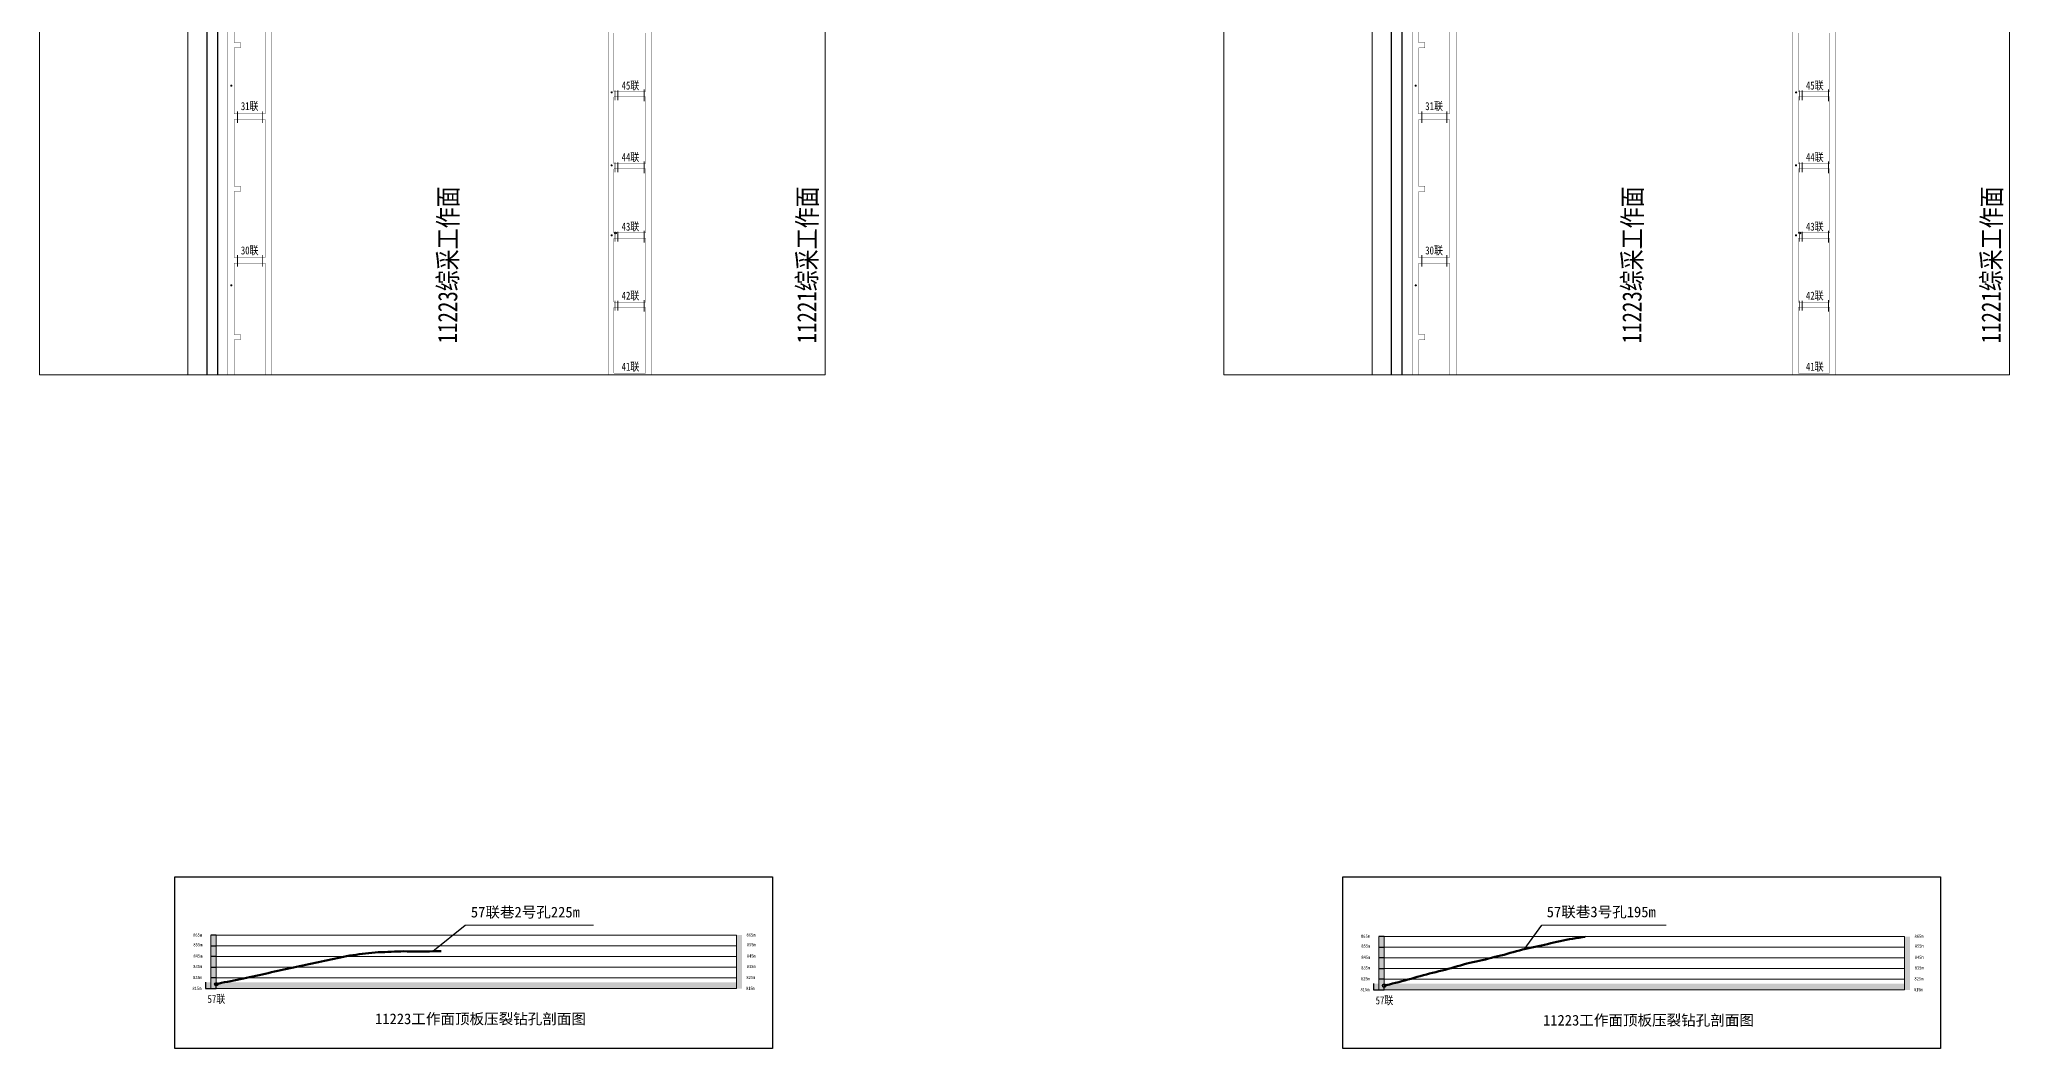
# Model space of a CAD drawing. Header units: millimetres. Extents: x 380 to 6899, y 282 to 2500.
# Drawn here: x 1585 to 3431, y 282 to 1228 of the extents above; entities that cross this region are included whole.
import ezdxf

# ---------------------------------------------------------------- set-up
doc = ezdxf.new("R2010")
doc.units = ezdxf.units.MM
doc.linetypes.add('0a10块段线', pattern=[5, 4, -1])
doc.linetypes.add('ACAD_ISO08W100', pattern=[36, 24, -3, 6, -3])
doc.layers.add('临时导线点', color=1, linetype='Continuous', lineweight=13, true_color=0xff0000)
for name, color, linetype, lineweight in [('坐标网', 7, 'Continuous', 0), ('已掘煤巷', 7, 'Continuous', 0), ('巷道', 7, 'Continuous', 0), ('巷道名称', 7, 'Continuous', 0), ('巷道布置', 7, 'Continuous', 0), ('指北针', 7, 'Continuous', 0), ('采区导线点', 7, 'Continuous', 0)]:
    doc.layers.add(name, color=color, linetype=linetype, lineweight=lineweight)
doc.layers.add('底图', color=7, linetype='Continuous')
doc.styles.add('hyh', font='simhei.ttf', dxfattribs={"width": 0.85})
doc.styles.get("Standard").update_dxf_attribs({"font": ''})
doc.styles.add('仿宋', font='simhei.ttf', dxfattribs={"width": 0.8})
doc.styles.add('宋体', font='SimSun.ttf')
doc.styles.get('Standard').set_extended_font_data('SimSun')
doc.linetypes.add('10421', pattern='A,2,[150,ltypeshp.shx,S=1,R=0,X=0,Y=1],1e-11', length=2)
doc.linetypes.add('FENCELINE1', pattern='A,0.25,-0.1,[133,ltypeshp.shx,S=0.1,R=0,X=-0.1,Y=0],-0.1,1', length=1.45)

# ---------------------------------------------------------------- blocks, each defined once
blk = doc.blocks.new('A$C5287532C')
at = {"color": 1, "ltscale": 5, "const_width": 0.871}
for points in [[(0, 3.1), (9.5, 3.1)], [(0, 0.4), (9.5, 0.4)]]:
    blk.add_lwpolyline(points, dxfattribs=at)

msp = doc.modelspace()

# ---------------------------------------------------------------- hatches: boundary and pattern name
at = {"layer": '指北针', "lineweight": 30, "true_color": 0xc7c8ca}
h = msp.add_hatch(color=9, dxfattribs=at)
h.dxf.hatch_style = 1
h.paths.add_polyline_path([(1750.5, 388.2), (1745.5, 388.2), (1745.5, 378.2), (1750.5, 378.2)])
h.paths.add_polyline_path([(1750.5, 368.2), (1745.5, 368.2), (1745.5, 358.2), (1750.5, 358.2)])
h.paths.add_polyline_path([(1750.5, 345.7), (1750.5, 348.2), (1745.5, 348.2), (1745.5, 338.2), (1750.5, 338.2), (1750.5, 342.5, -0.414214), (1748.8, 344.1, -0.414214)])
h.paths.add_polyline_path([(1750.5, 345.7, 0.414214), (1748.8, 344.1, 0.414214), (1750.5, 342.5)], flags=17)
at = {"layer": '指北针', "lineweight": 20, "true_color": 0xc7c8ca}
h = msp.add_hatch(color=9, dxfattribs=at)
h.dxf.hatch_style = 1
h.paths.add_polyline_path([(2243.1, 388.2), (2238.1, 388.2), (2238.1, 378.2), (2243.1, 378.2)])
h.paths.add_polyline_path([(2243.1, 368.2), (2238.1, 368.2), (2238.1, 358.2), (2243.1, 358.2)])
h.paths.add_polyline_path([(2243.1, 345.7), (2243.1, 348.2), (2238.1, 348.2), (2238.1, 338.2), (2243.1, 338.2), (2243.1, 342.5, -0.414214), (2241.5, 344.1, -0.414214)])
h.paths.add_polyline_path([(2243.1, 345.7, 0.414214), (2241.5, 344.1, 0.414214), (2243.1, 342.5)], flags=17)
at = {"layer": '指北针', "lineweight": 30}
h = msp.add_hatch(color=4, dxfattribs=at)
h.dxf.hatch_style = 1
h.paths.add_polyline_path([(1745.5, 348.2), (1745.5, 358.2), (1750.5, 358.2), (1750.5, 348.2)])
h.paths.add_polyline_path([(1745.5, 368.2), (1745.5, 378.2), (1750.5, 378.2), (1750.5, 368.2)])
at = {"layer": '指北针', "lineweight": 20}
h = msp.add_hatch(color=4, dxfattribs=at)
h.dxf.hatch_style = 1
h.paths.add_polyline_path([(2243.1, 358.2), (2238.1, 358.2), (2238.1, 348.2), (2243.1, 348.2)])
h.paths.add_polyline_path([(2243.1, 378.2), (2238.1, 378.2), (2238.1, 368.2), (2243.1, 368.2)])
at = {"layer": '指北针', "lineweight": 30, "true_color": 0xc7c8ca}
h = msp.add_hatch(color=9, dxfattribs=at)
h.dxf.hatch_style = 1
h.paths.add_polyline_path([(2845, 386.9), (2840, 386.9), (2840, 376.9), (2845, 376.9)])
h.paths.add_polyline_path([(2845, 366.9), (2840, 366.9), (2840, 356.9), (2845, 356.9)])
h.paths.add_polyline_path([(2845, 344.4), (2845, 346.9), (2840, 346.9), (2840, 336.9), (2845, 336.9), (2845, 341.2, -0.414214), (2843.4, 342.8, -0.414214)])
h.paths.add_polyline_path([(2845, 344.4, 0.414214), (2843.4, 342.8, 0.414214), (2845, 341.2)], flags=17)
at = {"layer": '指北针', "lineweight": 30}
h = msp.add_hatch(color=4, dxfattribs=at)
h.dxf.hatch_style = 1
h.paths.add_polyline_path([(2840, 346.9), (2840, 356.9), (2845, 356.9), (2845, 346.9)])
h.paths.add_polyline_path([(2840, 366.9), (2840, 376.9), (2845, 376.9), (2845, 366.9)])
at = {"layer": '指北针', "lineweight": 20, "true_color": 0xc7c8ca}
h = msp.add_hatch(color=9, dxfattribs=at)
h.dxf.hatch_style = 1
h.paths.add_polyline_path([(3337.7, 386.9), (3332.7, 386.9), (3332.7, 376.9), (3337.7, 376.9)])
h.paths.add_polyline_path([(3337.7, 366.9), (3332.7, 366.9), (3332.7, 356.9), (3337.7, 356.9)])
h.paths.add_polyline_path([(3337.7, 344.4), (3337.7, 346.9), (3332.7, 346.9), (3332.7, 336.9), (3337.7, 336.9), (3337.7, 341.2, -0.414214), (3336.1, 342.8, -0.414214)])
h.paths.add_polyline_path([(3337.7, 344.4, 0.414214), (3336.1, 342.8, 0.414214), (3337.7, 341.2)], flags=17)
at = {"layer": '指北针', "lineweight": 20}
h = msp.add_hatch(color=4, dxfattribs=at)
h.dxf.hatch_style = 1
h.paths.add_polyline_path([(3337.7, 356.9), (3332.7, 356.9), (3332.7, 346.9), (3337.7, 346.9)])
h.paths.add_polyline_path([(3337.7, 376.9), (3332.7, 376.9), (3332.7, 366.9), (3337.7, 366.9)])
at = {"layer": '指北针', "lineweight": 30}
h = msp.add_hatch(color=7, dxfattribs=at)
h.dxf.hatch_style = 1
h.paths.add_polyline_path([(1740.5, 338.2), (2238.1, 338.2), (2238.1, 344.1), (1740.5, 344.1)])
h = msp.add_hatch(color=7, dxfattribs=at)
h.dxf.hatch_style = 1
h.paths.add_polyline_path([(2835, 336.9), (3332.7, 336.9), (3332.7, 342.8), (2835, 342.8)])

# ---------------------------------------------------------------- linework, layer by layer
for p, q in [((1953.4, 373.1, 5030.9), (1983.9, 397.6, 5030.9)), ((2976.1, 374.9, 5030.9), (2992.8, 397.6, 5030.9))]:
    msp.add_line(p, q)
for points in [[(1711.7, 442.7), (2271.7, 442.7), (2271.7, 281.9), (1711.7, 281.9)], [(2806.2, 442.7), (3366.3, 442.7), (3366.3, 281.9), (2806.2, 281.9)]]:
    msp.add_lwpolyline(points, close=True)
at = {"layer": '坐标网', "linetype": 'Continuous', "ltscale": 10}
for p, q in [((1723.9, 2498.3, 5030.9), (1723.9, 913.3, 5030.9)), ((2833.8, 2498.3, 5030.9), (2833.8, 913.3, 5030.9))]:
    msp.add_line(p, q, dxfattribs=at)
at = {"layer": '已掘煤巷', "ltscale": 5, "const_width": 0.3, "elevation": 5030.9}
for points in [[(1761.5, 913.3), (1761.5, 2498.3)], [(1802.4, 913.3), (1802.4, 2498.3)], [(2871.4, 913.3), (2871.4, 2498.3)], [(2912.3, 913.3), (2912.3, 2498.3)], [(1767.3, 1224.6), (1767.3, 1283.5)], [(1796.4, 1157.8), (1796.4, 1283.5)], [(2877.2, 1224.6), (2877.2, 1283.5)], [(2906.3, 1157.8), (2906.3, 1283.5)], [(1767.3, 1224.6), (1773.3, 1224.6)], [(1767.3, 1157.8), (1767.3, 1219.6)], [(1767.3, 1219.6), (1773.3, 1219.6)], [(1773.3, 1224.6), (1773.3, 1219.6)], [(2123.2, 1225.7), (2123.2, 1233.7)], [(2123.2, 1178.7), (2123.2, 1225.7)], [(2152.8, 1225.7), (2152.8, 1233.7)], [(2152.8, 1178.7), (2152.8, 1225.7)], [(2877.2, 1224.6), (2883.2, 1224.6)], [(2877.2, 1157.8), (2877.2, 1219.6)], [(2877.2, 1219.6), (2883.2, 1219.6)], [(2883.2, 1224.6), (2883.2, 1219.6)], [(3233, 1225.7), (3233, 1233.7)], [(3233, 1178.7), (3233, 1225.7)], [(3262.6, 1225.7), (3262.6, 1233.7)], [(3262.6, 1178.7), (3262.6, 1225.7)], [(1796.4, 1157.8), (1767.3, 1157.8)], [(1767.3, 1090), (1767.3, 1152.5)], [(1796.4, 1152.5), (1767.3, 1152.5)], [(1796.4, 1023.2), (1796.4, 1152.5)], [(2906.3, 1157.8), (2877.2, 1157.8)], [(2877.2, 1090), (2877.2, 1152.5)], [(2906.3, 1152.5), (2877.2, 1152.5)], [(2906.3, 1023.2), (2906.3, 1152.5)], [(1767.3, 1090), (1773.3, 1090)], [(1773.3, 1090), (1773.3, 1085)], [(2152.8, 1046.2), (2152.8, 1106.2)], [(2877.2, 1090), (2883.2, 1090)], [(2883.2, 1090), (2883.2, 1085)], [(3262.6, 1046.2), (3262.6, 1106.2)], [(1767.3, 1023.2), (1767.3, 1085)], [(1767.3, 1085), (1773.3, 1085)], [(2877.2, 1023.2), (2877.2, 1085)], [(2877.2, 1085), (2883.2, 1085)], [(2123.2, 981.5), (2123.2, 1041.2)], [(2152.8, 981.5), (2152.8, 1041.2)], [(3233, 981.5), (3233, 1041.2)], [(3262.6, 981.5), (3262.6, 1041.2)], [(1796.4, 1023.2), (1767.3, 1023.2)], [(1767.3, 951), (1767.3, 1017.9)], [(1796.4, 1017.9), (1767.3, 1017.9)], [(1796.4, 913.3), (1796.4, 1017.9)], [(2906.3, 1023.2), (2877.2, 1023.2)], [(2877.2, 951), (2877.2, 1017.9)], [(2906.3, 1017.9), (2877.2, 1017.9)], [(2906.3, 913.3), (2906.3, 1017.9)], [(1767.3, 951), (1773.3, 951)], [(1767.3, 913.3), (1767.3, 946)], [(1767.3, 946), (1773.3, 946)], [(1773.3, 951), (1773.3, 946)], [(2877.2, 951), (2883.2, 951)], [(2877.2, 913.3), (2877.2, 946)], [(2877.2, 946), (2883.2, 946)], [(2883.2, 951), (2883.2, 946)]]:
    msp.add_lwpolyline(points, dxfattribs=at)
at = {"layer": '巷道', "lineweight": 30}
for p, q in [((1750.5, 388.2, 5030.9), (1745.5, 388.2, 5030.9)), ((1745.5, 378.2, 5030.9), (1750.5, 378.2, 5030.9)), ((2845, 386.9, 5030.9), (2840, 386.9, 5030.9)), ((2840, 376.9, 5030.9), (2845, 376.9, 5030.9)), ((1750.5, 368.2, 5030.9), (1745.5, 368.2, 5030.9)), ((1745.5, 358.2, 5030.9), (1750.5, 358.2, 5030.9)), ((2845, 366.9, 5030.9), (2840, 366.9, 5030.9)), ((2840, 356.9, 5030.9), (2845, 356.9, 5030.9)), ((1740.5, 344.1, 5030.9), (1740.5, 338.2, 5030.9)), ((1740.5, 338.2, 5030.9), (1750.5, 338.2, 5030.9)), ((1750.5, 348.2, 5030.9), (1745.5, 348.2, 5030.9)), ((1750.5, 338.2, 5030.9), (1750.5, 342.2, 5030.9)), ((2835, 342.8, 5030.9), (2835, 336.9, 5030.9)), ((2835, 336.9, 5030.9), (2845, 336.9, 5030.9)), ((2845, 346.9, 5030.9), (2840, 346.9, 5030.9)), ((2845, 336.9, 5030.9), (2845, 340.9, 5030.9))]:
    msp.add_line(p, q, dxfattribs=at)
at = {"layer": '巷道', "lineweight": 20}
for p, q in [((1745.5, 388.2, 5030.9), (1745.5, 338.2, 5030.9)), ((1750.5, 388.2, 5030.9), (1750.5, 338.2, 5030.9)), ((2840, 386.9, 5030.9), (2840, 336.9, 5030.9)), ((2845, 386.9, 5030.9), (2845, 336.9, 5030.9))]:
    msp.add_line(p, q, dxfattribs=at)
at = {"layer": '巷道', "linetype": '10421', "lineweight": 20}
for p, q in [((1750.5, 388.2, 5030.9), (2238.1, 388.2, 5030.9)), ((2238.1, 388.2, 5030.9), (2238.1, 338.2, 5030.9)), ((1750.5, 378.2, 5030.9), (2238.1, 378.2, 5030.9)), ((2845, 386.9, 5030.9), (3332.7, 386.9, 5030.9)), ((2845, 376.9, 5030.9), (3332.7, 376.9, 5030.9)), ((3332.7, 386.9, 5030.9), (3332.7, 336.9, 5030.9)), ((1750.5, 368.2, 5030.9), (2238.1, 368.2, 5030.9)), ((1750.5, 358.2, 5030.9), (2238.1, 358.2, 5030.9)), ((2845, 366.9, 5030.9), (3332.7, 366.9, 5030.9)), ((2845, 356.9, 5030.9), (3332.7, 356.9, 5030.9)), ((1740.5, 338.2, 5030.9), (2238.1, 338.2, 5030.9)), ((1750.5, 348.2, 6707.8), (2238.1, 348.2, 6185.7)), ((2835, 336.9, 5030.9), (3332.7, 336.9, 5030.9)), ((2845, 346.9, 6707.8), (3332.7, 346.9, 6185.7))]:
    msp.add_line(p, q, dxfattribs=at)
at = {"layer": '巷道'}
msp.add_line((2104, 397.6, 5030.9), (1983.9, 397.6, 5030.9), dxfattribs=at)
at = {"layer": '巷道', "color": 0}
msp.add_line((3109.1, 397.6, 5030.9), (2992.8, 397.6, 5030.9), dxfattribs=at)
at = {"layer": '巷道', "color": 1, "elevation": 5030.9}
for points in [[(1584.8, 2498.3), (2321.2, 2498.3), (2321.2, 913.3), (1584.8, 913.3)], [(2694.6, 2498.3), (3431.1, 2498.3), (3431.1, 913.3), (2694.6, 913.3)]]:
    msp.add_lwpolyline(points, close=True, dxfattribs=at)
at = {"layer": '巷道', "ltscale": 5, "const_width": 0.3, "elevation": 5030.9}
for points in [[(2117.9, 913.3), (2117.9, 1917.8)], [(2158.3, 913.3), (2158.3, 1917.8)], [(3227.7, 913.3), (3227.7, 1917.8)], [(3268.1, 913.3), (3268.1, 1917.8)], [(2123.2, 1178.7), (2152.8, 1178.7)], [(2123.2, 1111.2), (2123.2, 1173.7)], [(2123.2, 1173.7), (2152.8, 1173.7)], [(2152.8, 1111.2), (2152.8, 1173.7)], [(3233, 1178.7), (3262.6, 1178.7)], [(3233, 1111.2), (3233, 1173.7)], [(3233, 1173.7), (3262.6, 1173.7)], [(3262.6, 1111.2), (3262.6, 1173.7)], [(2123.2, 1111.2), (2152.8, 1111.2)], [(3233, 1111.2), (3262.6, 1111.2)], [(2123.2, 1046.2), (2123.2, 1106.2)], [(2123.2, 1106.2), (2152.8, 1106.2)], [(3233, 1046.2), (3233, 1106.2)], [(3233, 1106.2), (3262.6, 1106.2)], [(2123.2, 1046.2), (2152.8, 1046.2)], [(2123.2, 1041.2), (2152.8, 1041.2)], [(3233, 1046.2), (3262.6, 1046.2)], [(3233, 1041.2), (3262.6, 1041.2)], [(2123.2, 981.5), (2152.8, 981.5)], [(3233, 981.5), (3262.6, 981.5)], [(2123.2, 914.9), (2123.2, 976.5)], [(2123.2, 976.5), (2152.8, 976.5)], [(2152.8, 914.9), (2152.8, 976.5)], [(3233, 914.9), (3233, 976.5)], [(3233, 976.5), (3262.6, 976.5)], [(3262.6, 914.9), (3262.6, 976.5)], [(2123.2, 914.9), (2152.8, 914.9)], [(3233, 914.9), (3262.6, 914.9)]]:
    msp.add_lwpolyline(points, dxfattribs=at)
at = {"layer": '巷道', "color": 0, "const_width": 1, "elevation": 5030.9}
for points in [[(2120.5, 1109.5, 1), (2121.5, 1109.5, 1)], [(3230.4, 1109.5, 1), (3231.4, 1109.5, 1)]]:
    msp.add_lwpolyline(points, format="xyb", close=True, dxfattribs=at)
at = {"layer": '巷道', "color": 150, "linetype": '0a10块段线', "ltscale": 3, "const_width": 0.125, "elevation": 5030.9}
for points in [[(2152.8, 943), (2152.8, 939.1)], [(3262.6, 943), (3262.6, 939.1)]]:
    msp.add_lwpolyline(points, dxfattribs=at)
at = {"layer": '巷道', "color": 1, "lineweight": 50, "elevation": 5030.9}
for points in [[(1750.5, 342.2), (1752.4, 342.7), (1755.3, 343.4), (1758.2, 344), (1761.2, 344.6), (1764.1, 345.2), (1767.1, 345.8), (1770, 346.4), (1773, 347), (1775.9, 347.5), (1778.8, 348.1), (1781.8, 348.7), (1784.7, 349.3), (1787.6, 350), (1790.6, 350.7), (1793.5, 351.4), (1796.4, 352), (1799.3, 352.7), (1802.2, 353.4), (1805.2, 354.1), (1808.1, 354.7), (1811, 355.3), (1814, 355.9), (1816.9, 356.5), (1819.9, 357.2), (1822.8, 357.8), (1825.7, 358.4), (1828.6, 359.1), (1831.6, 359.7), (1834.5, 360.4), (1837.4, 361), (1840.4, 361.7), (1843.3, 362.3), (1846.2, 362.9), (1849.2, 363.6), (1852.1, 364.2), (1855, 364.8), (1858, 365.5), (1860.9, 366.1), (1863.8, 366.7), (1866.8, 367.3), (1869.7, 367.9), (1872.7, 368.4), (1875.6, 369), (1878.6, 369.4), (1881.5, 369.9), (1884.5, 370.3), (1887.5, 370.8), (1890.5, 371.1), (1893.4, 371.4), (1896.4, 371.7), (1899.4, 371.9), (1902.4, 372.1), (1905.4, 372.3), (1908.4, 372.4), (1911.4, 372.6), (1914.4, 372.7), (1917.4, 372.9), (1920.4, 373), (1923.4, 373), (1926.4, 373.1), (1929.4, 373), (1932.4, 373), (1935.4, 373), (1938.4, 372.9), (1941.4, 372.9), (1944.4, 372.9), (1947.4, 372.9), (1950.4, 373), (1953.4, 373.1), (1956.4, 373.2), (1959.4, 373.2), (1961.4, 373.3)], [(2845, 340.9), (2846.9, 341.4), (2849.9, 342.1), (2852.8, 342.8), (2855.7, 343.5), (2858.6, 344.2), (2861.5, 345), (2864.4, 345.8), (2867.3, 346.6), (2870.2, 347.4), (2873.1, 348.2), (2875.9, 349.1), (2878.8, 349.9), (2881.7, 350.7), (2884.6, 351.4), (2887.5, 352.2), (2890.4, 352.9), (2893.4, 353.6), (2896.3, 354.3), (2899.2, 355.1), (2902.1, 355.8), (2905, 356.6), (2907.9, 357.4), (2910.7, 358.3), (2913.6, 359.1), (2916.5, 359.9), (2919.4, 360.7), (2922.3, 361.5), (2925.2, 362.2), (2928.1, 362.9), (2931.1, 363.5), (2934, 364.2), (2936.9, 364.8), (2939.8, 365.5), (2942.8, 366.3), (2945.7, 367), (2948.6, 367.8), (2951.5, 368.5), (2954.4, 369.2), (2957.3, 369.9), (2960.2, 370.7), (2963.1, 371.5), (2966, 372.3), (2968.9, 373.1), (2971.8, 373.9), (2974.7, 374.6), (2977.6, 375.3), (2980.5, 375.9), (2983.5, 376.6), (2986.4, 377.2), (2989.3, 377.8), (2992.3, 378.5), (2995.2, 379.2), (2998.1, 379.9), (3001, 380.6), (3003.9, 381.3), (3006.8, 382), (3009.8, 382.7), (3012.7, 383.3), (3015.6, 383.9), (3018.6, 384.4), (3021.5, 384.9), (3024.5, 385.4), (3027.5, 385.8), (3030.5, 386.2), (3033.4, 386.6)]]:
    msp.add_lwpolyline(points, dxfattribs=at)
at = {"layer": '巷道', "color": 1, "lineweight": -3}
for centre in [(2124.7, 1046.2, 6707.8), (3234.5, 1046.2, 6707.8)]:
    msp.add_circle(centre, 0.805, dxfattribs=at)
at = {"layer": '巷道', "color": 1, "lineweight": 30}
for centre in [(1750.5, 342.2, 5030.9), (2845, 340.9, 5030.9)]:
    msp.add_circle(centre, 1.61, dxfattribs=at)
at = {"layer": '巷道布置', "color": 1, "linetype": 'FENCELINE1', "lineweight": -3, "ltscale": 15, "elevation": 5030.9}
for points in [[(1741.7, 2498.3), (1741.7, 913.3)], [(2851.6, 2498.3), (2851.6, 913.3)]]:
    msp.add_lwpolyline(points, dxfattribs=at)
at = {"layer": '巷道布置', "color": 1, "linetype": 'ACAD_ISO08W100', "lineweight": 120, "ltscale": 1.2, "const_width": 1.2, "elevation": 5030.9}
for points in [[(1751.9, 913.3), (1751.9, 2498.3)], [(2861.7, 913.3), (2861.8, 2498.3)]]:
    msp.add_lwpolyline(points, dxfattribs=at)
at = {"layer": '底图', "color": 3, "ltscale": 5, "const_width": 0.871, "elevation": 5030.9}
for points in [[(2151.5, 1180.7), (2151.5, 1169.7)], [(3261.4, 1180.7), (3261.4, 1169.7)], [(1770.4, 1160.3), (1770.4, 1149.3)], [(1793.7, 1160.1), (1793.7, 1149.1)], [(2880.3, 1160.3), (2880.3, 1149.3)], [(2903.6, 1160.1), (2903.6, 1149.1)], [(2151.5, 1113.2), (2151.5, 1102.2)], [(3261.4, 1113.2), (3261.4, 1102.2)], [(2151.5, 1048.2), (2151.5, 1037.2)], [(3261.4, 1048.2), (3261.4, 1037.2)], [(1770.4, 1025.7), (1770.4, 1014.7)], [(1793.7, 1025.5), (1793.7, 1014.5)], [(2880.3, 1025.7), (2880.3, 1014.7)], [(2903.6, 1025.5), (2903.6, 1014.5)], [(2151.5, 983.4), (2151.5, 972.4)], [(3261.4, 983.4), (3261.4, 972.4)]]:
    msp.add_lwpolyline(points, dxfattribs=at)
at = {"layer": '采区导线点', "color": 0, "const_width": 1, "elevation": 5030.9}
for points in [[(1764.2, 1184.2, 1), (1765.2, 1184.2, 1)], [(2874, 1184.2, 1), (2875, 1184.2, 1)], [(2120.6, 1177.9, 1), (2121.6, 1177.9, 1)], [(3230.5, 1177.9, 1), (3231.5, 1177.9, 1)], [(2120.5, 1044, 1), (2121.5, 1044, 1)], [(3230.4, 1044, 1), (3231.4, 1044, 1)], [(1764.2, 997.1, 1), (1765.2, 997.1, 1)], [(2874.1, 997.1, 1), (2875.1, 997.1, 1)]]:
    msp.add_lwpolyline(points, format="xyb", close=True, dxfattribs=at)

# ---------------------------------------------------------------- block references
at = {"layer": '底图', "color": 7, "lineweight": 25, "rotation": 90}
for p in [(2127.3, 1170.5, 5030.9), (3237.1, 1170.5, 5030.9), (2127.3, 1103, 5030.9), (3237.1, 1103, 5030.9), (2127.3, 1038, 5030.9), (3237.1, 1038, 5030.9), (2127.3, 973.3, 5030.9), (3237.1, 973.3, 5030.9)]:
    msp.add_blockref('A$C5287532C', p, dxfattribs=at)

# ---------------------------------------------------------------- texts
at = {"layer": '临时导线点', "color": 0, "style": '宋体', "width": 0.8}
for s, p in [('31联', (1773.6, 1161.3, 5030.9)), ('31联', (2883.5, 1161.3, 5030.9)), ('30联', (1773.6, 1026.1, 5030.9)), ('30联', (2883.5, 1026.1, 5030.9))]:
    msp.add_text(s, height=7.5, rotation=0.2036, dxfattribs=at).set_placement(p)
at = {"layer": '巷道', "style": '宋体', "width": 0.8}
for s, p in [('45联', (2130.4, 1180.6, 5030.9)), ('45联', (3240.2, 1180.6, 5030.9)), ('44联', (2130.4, 1113.4, 5030.9)), ('44联', (3240.2, 1113.4, 5030.9)), ('43联', (2130.4, 1048.4, 5030.9)), ('43联', (3240.2, 1048.4, 5030.9)), ('42联', (2130.4, 983.7, 5030.9)), ('42联', (3240.2, 983.7, 5030.9)), ('41联', (2130.4, 917.1, 5030.9)), ('41联', (3240.2, 917.1, 5030.9)), ('57联', (1742.4, 324.6, 5030.9)), ('57联', (2837, 323.3, 5030.9))]:
    msp.add_text(s, height=7.5, rotation=0.2036, dxfattribs=at).set_placement(p)
at = {"layer": '巷道', "color": 0, "lineweight": 50, "char_height": 10, "attachment_point": 1}
for s, width, insert in [('57联巷2号孔225m', 171.343, (1989.1, 414.8, 5030.9)), ('57联巷3号孔195m', 185.677, (2997.3, 415, 3353.9))]:
    msp.add_mtext_dynamic_manual_height_columns(s, width=width, gutter_width=1, heights=[-10.3], dxfattribs=dict(at, insert=insert))
at = {"layer": '巷道', "lineweight": 30, "char_height": 3, "attachment_point": 1, "style": 'hyh'}
for s, insert in [('865m', (1728.8, 389.9, 5030.9)), ('865m', (2247.4, 389.9, 5030.9)), ('865m', (2823.3, 388.7, 5030.9)), ('865m', (3342, 388.7, 5030.9)), ('855m', (1729.1, 380.8, 5030.9)), ('845m', (1729.1, 370.2, 5030.9)), ('855m', (2247.8, 380.8, 5030.9)), ('845m', (2247.8, 370.2, 5030.9)), ('855m', (2823.6, 379.6, 5030.9)), ('855m', (3342.3, 379.6, 5030.9)), ('835m', (1729, 360.4, 5030.9)), ('835m', (2247.6, 360.4, 5030.9)), ('835m', (2823.5, 359.1, 5030.9)), ('845m', (2823.6, 369, 5030.9)), ('835m', (3342.2, 359.1, 5030.9)), ('845m', (3342.3, 369, 5030.9)), ('815m', (1728.2, 339.9, 5030.9)), ('825m', (1728.7, 350.1, 5030.9)), ('815m', (2246.9, 339.9, 5030.9)), ('825m', (2247.3, 350.1, 5030.9)), ('815m', (2822.8, 338.7, 5030.9)), ('825m', (2823.2, 348.9, 5030.9)), ('815m', (3341.4, 338.7, 5030.9)), ('825m', (3341.9, 348.9, 5030.9))]:
    msp.add_mtext_dynamic_manual_height_columns(s, width=27.407, gutter_width=1, heights=[-3], dxfattribs=dict(at, insert=insert))
at = {"layer": '巷道', "char_height": 10, "width": 586.018, "attachment_point": 1}
for insert in [(1899.3, 314.8, 5030.9), (2993.8, 313.5, 5030.9)]:
    msp.add_mtext('{\\fSimSun|b0|i0|c134|p2;11223工作面顶板压裂钻孔剖面图}', dxfattribs=dict(at, insert=insert))
at = {"layer": '巷道名称', "style": '仿宋', "width": 0.8}
for s, p in [('11223综采工作面', (1976.2, 942.6, 4192.4)), ('11221综采工作面', (2312.8, 942.6, 4192.4)), ('11223综采工作面', (3086, 942.6, 4192.4)), ('11221综采工作面', (3422.6, 942.6, 4192.4))]:
    msp.add_text(s, height=18, rotation=89.775, dxfattribs=at).set_placement(p)

doc.saveas('drawing.dxf')
